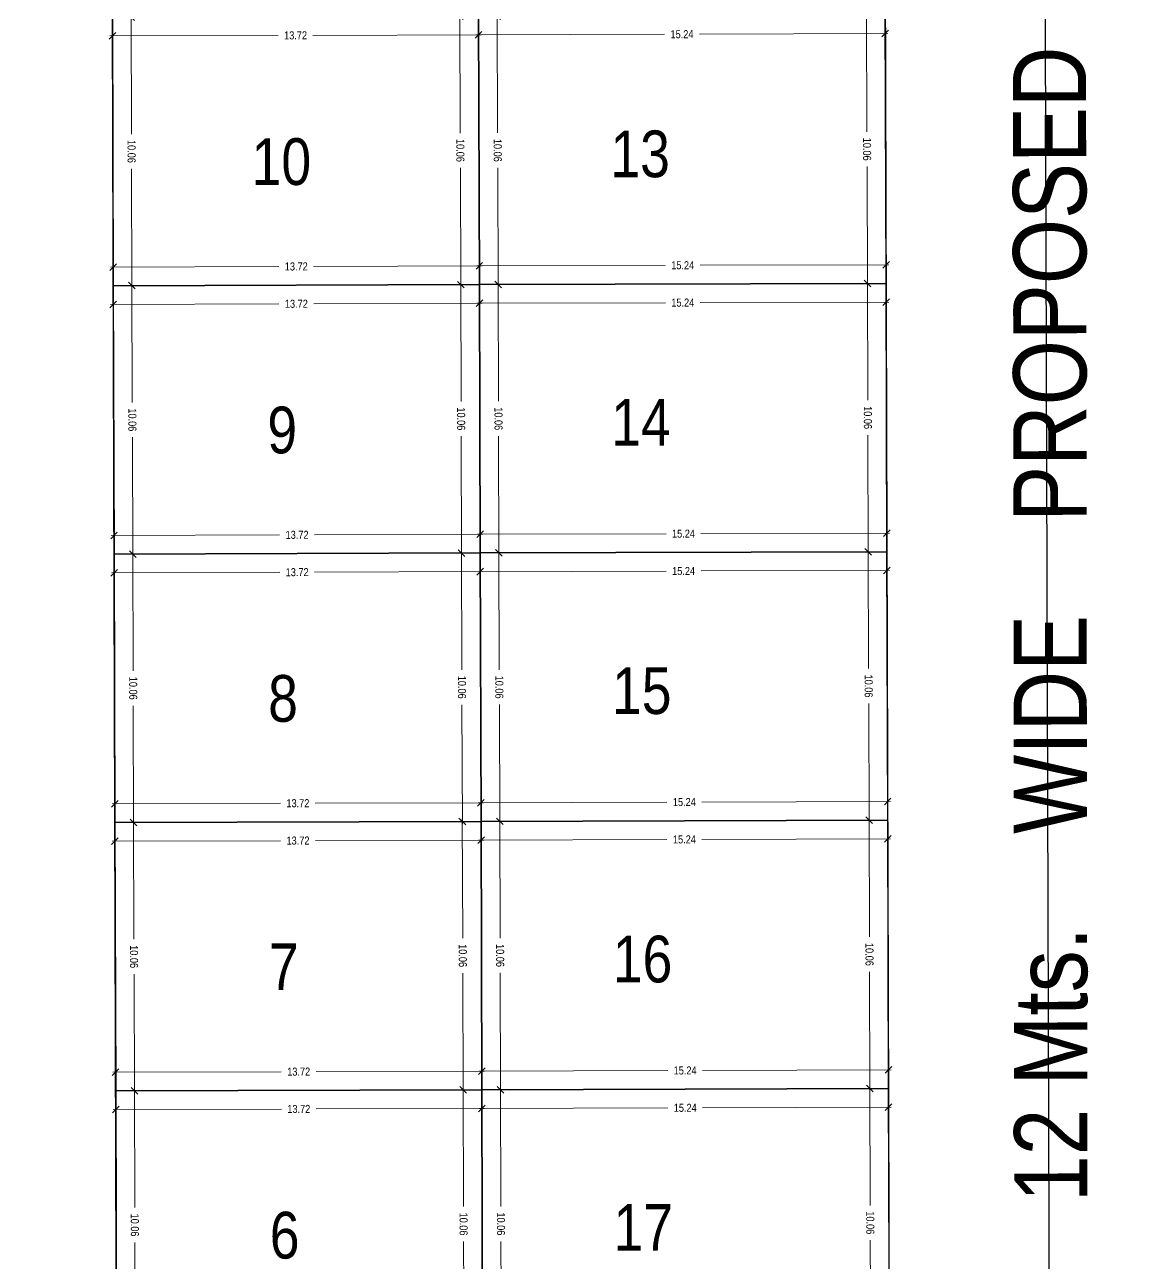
# Model space of a CAD drawing. Header units: millimetres. Extents: x 29397 to 29927, y 26123 to 26652.
# Drawn here: x 29504.54 to 29546.64, y 26309.35 to 26355.77 of the extents above; entities that cross this region are included whole.
import ezdxf
from ezdxf.enums import TextEntityAlignment as Align

# ---------------------------------------------------------------- set-up
doc = ezdxf.new("R2010")
doc.units = ezdxf.units.MM
doc.header["$LTSCALE"] = 0.3
doc.linetypes.add('CENTER', pattern=[0])
for name, color, linetype in [('_IndivSubPlot', 180, 'Continuous'), ('_IndivSubPlot_DIMENSION', 7, 'Continuous'), ('_InternalRoad', 3, 'Continuous')]:
    doc.layers.add(name, color=color, linetype=linetype)
doc.layers.get('0').off()
doc.styles.add('PreDCRFont', font='ARIALN.TTF')
doc.dimstyles.new('PDCR-PLOT-INT', dxfattribs={"dimtxt": 0.3, "dimasz": 0.25, "dimexe": 0.25, "dimexo": 0.25, "dimgap": 0.25, "dimtad": 0, "dimzin": 0, "dimdsep": 46, "dimtxsty": 'PreDCRFont', "dimblk": 'OBLIQUE', "dimcen": 0.5, "dimdle": 0.1, "dimadec": 0, "dimazin": 0, "dimtfac": 1, "dimtix": 1, "dimtofl": 0, "dimtmove": 1, "dimatfit": 1, "dimfxl": 1, "dimtolj": 1, "dimtzin": 0, "dimlwd": 15, "dimarcsym": 0})

# ---------------------------------------------------------------- blocks, each defined once
blk = doc.blocks.new('_Oblique')
at = {"color": 0, "linetype": 'ByBlock', "lineweight": -2}
blk.add_line((-0.5, -0.5), (0.5, 0.5), dxfattribs=at)
blk = doc.blocks.new('*D1121')
at = {"layer": '_IndivSubPlot_DIMENSION', "color": 0, "lineweight": 15, "transparency": 16777216}
for p, q in [((29521.572, 26315.148), (29528.639, 26315.17)), ((29537.012, 26315.195), (29529.945, 26315.174))]:
    blk.add_line(p, q, dxfattribs=at)
at = {"layer": '_IndivSubPlot_DIMENSION', "color": 0, "lineweight": 15, "transparency": 16777216, "xscale": 0.25, "yscale": 0.25, "zscale": 0.25}
for p, rotation in [((29521.672, 26315.149), 180.1735333746334), ((29536.912, 26315.195), 0.1735333746333545)]:
    blk.add_blockref('_Oblique', p, dxfattribs=dict(at, rotation=rotation))
at = {"layer": '_IndivSubPlot_DIMENSION', "color": 0, "lineweight": 15, "transparency": 16777216, "insert": (29529.292, 26315.172), "char_height": 0.3, "attachment_point": 5, "rotation": 0.1735, "style": 'PreDCRFont'}
blk.add_mtext('\\A1;15.24', dxfattribs=at)
blk = doc.blocks.new('*D1122')
at = {"layer": '_IndivSubPlot_DIMENSION', "color": 0, "lineweight": 15, "transparency": 16777216}
for p, q in [((29522.37, 26315.951), (29522.384, 26311.474)), ((29522.401, 26305.691), (29522.387, 26310.167))]:
    blk.add_line(p, q, dxfattribs=at)
at = {"layer": '_IndivSubPlot_DIMENSION', "color": 0, "lineweight": 15, "transparency": 16777216, "xscale": 0.25, "yscale": 0.25, "zscale": 0.25}
for p, rotation in [((29522.37, 26315.851), 90.17353337463324), ((29522.401, 26305.791), 270.1735333746332)]:
    blk.add_blockref('_Oblique', p, dxfattribs=dict(at, rotation=rotation))
at = {"layer": '_IndivSubPlot_DIMENSION', "color": 0, "lineweight": 15, "transparency": 16777216, "insert": (29522.385, 26310.821), "char_height": 0.3, "attachment_point": 5, "rotation": 270.1735, "style": 'PreDCRFont'}
blk.add_mtext('\\A1;10.06', dxfattribs=at)
blk = doc.blocks.new('*D1124')
at = {"layer": '_IndivSubPlot_DIMENSION', "color": 0, "lineweight": 15, "transparency": 16777216}
for p, q in [((29536.21, 26315.993), (29536.223, 26311.516)), ((29536.241, 26305.733), (29536.227, 26310.209))]:
    blk.add_line(p, q, dxfattribs=at)
at = {"layer": '_IndivSubPlot_DIMENSION', "color": 0, "lineweight": 15, "transparency": 16777216, "xscale": 0.25, "yscale": 0.25, "zscale": 0.25}
for p, rotation in [((29536.21, 26315.893), 90.1735333746332), ((29536.241, 26305.833), 270.1735333746332)]:
    blk.add_blockref('_Oblique', p, dxfattribs=dict(at, rotation=rotation))
at = {"layer": '_IndivSubPlot_DIMENSION', "color": 0, "lineweight": 15, "transparency": 16777216, "insert": (29536.225, 26310.863), "char_height": 0.3, "attachment_point": 5, "rotation": 270.1735, "style": 'PreDCRFont'}
blk.add_mtext('\\A1;10.06', dxfattribs=at)
blk = doc.blocks.new('*D1125')
at = {"layer": '_IndivSubPlot_DIMENSION', "color": 0, "lineweight": 15, "transparency": 16777216}
for p, q in [((29521.542, 26325.208), (29528.609, 26325.23)), ((29536.982, 26325.255), (29529.915, 26325.234))]:
    blk.add_line(p, q, dxfattribs=at)
at = {"layer": '_IndivSubPlot_DIMENSION', "color": 0, "lineweight": 15, "transparency": 16777216, "xscale": 0.25, "yscale": 0.25, "zscale": 0.25}
for p, rotation in [((29521.642, 26325.209), 180.173533374606), ((29536.882, 26325.255), 0.1735333746059364)]:
    blk.add_blockref('_Oblique', p, dxfattribs=dict(at, rotation=rotation))
at = {"layer": '_IndivSubPlot_DIMENSION', "color": 0, "lineweight": 15, "transparency": 16777216, "insert": (29529.262, 26325.232), "char_height": 0.3, "attachment_point": 5, "rotation": 0.1735, "style": 'PreDCRFont'}
blk.add_mtext('\\A1;15.24', dxfattribs=at)
blk = doc.blocks.new('*D1126')
at = {"layer": '_IndivSubPlot_DIMENSION', "color": 0, "lineweight": 15, "transparency": 16777216}
for p, q in [((29522.339, 26326.011), (29522.353, 26321.534)), ((29522.371, 26315.751), (29522.357, 26320.227))]:
    blk.add_line(p, q, dxfattribs=at)
at = {"layer": '_IndivSubPlot_DIMENSION', "color": 0, "lineweight": 15, "transparency": 16777216, "xscale": 0.25, "yscale": 0.25, "zscale": 0.25}
for p, rotation in [((29522.34, 26325.911), 90.17353337463297), ((29522.37, 26315.851), 270.1735333746329)]:
    blk.add_blockref('_Oblique', p, dxfattribs=dict(at, rotation=rotation))
at = {"layer": '_IndivSubPlot_DIMENSION', "color": 0, "lineweight": 15, "transparency": 16777216, "insert": (29522.355, 26320.881), "char_height": 0.3, "attachment_point": 5, "rotation": 270.1735, "style": 'PreDCRFont'}
blk.add_mtext('\\A1;10.06', dxfattribs=at)
blk = doc.blocks.new('*D1127')
at = {"layer": '_IndivSubPlot_DIMENSION', "color": 0, "lineweight": 15, "transparency": 16777216}
for p, q in [((29521.568, 26316.548), (29528.635, 26316.57)), ((29537.008, 26316.595), (29529.941, 26316.574))]:
    blk.add_line(p, q, dxfattribs=at)
at = {"layer": '_IndivSubPlot_DIMENSION', "color": 0, "lineweight": 15, "transparency": 16777216, "xscale": 0.25, "yscale": 0.25, "zscale": 0.25}
for p, rotation in [((29521.668, 26316.549), 180.1735333746334), ((29536.908, 26316.595), 0.173533374633353)]:
    blk.add_blockref('_Oblique', p, dxfattribs=dict(at, rotation=rotation))
at = {"layer": '_IndivSubPlot_DIMENSION', "color": 0, "lineweight": 15, "transparency": 16777216, "insert": (29529.288, 26316.572), "char_height": 0.3, "attachment_point": 5, "rotation": 0.1735, "style": 'PreDCRFont'}
blk.add_mtext('\\A1;15.24', dxfattribs=at)
blk = doc.blocks.new('*D1128')
at = {"layer": '_IndivSubPlot_DIMENSION', "color": 0, "lineweight": 15, "transparency": 16777216}
for p, q in [((29536.179, 26326.053), (29536.193, 26321.576)), ((29536.21, 26315.793), (29536.197, 26320.269))]:
    blk.add_line(p, q, dxfattribs=at)
at = {"layer": '_IndivSubPlot_DIMENSION', "color": 0, "lineweight": 15, "transparency": 16777216, "xscale": 0.25, "yscale": 0.25, "zscale": 0.25}
for p, rotation in [((29536.18, 26325.953), 90.1735333746331), ((29536.21, 26315.893), 270.1735333746331)]:
    blk.add_blockref('_Oblique', p, dxfattribs=dict(at, rotation=rotation))
at = {"layer": '_IndivSubPlot_DIMENSION', "color": 0, "lineweight": 15, "transparency": 16777216, "insert": (29536.195, 26320.923), "char_height": 0.3, "attachment_point": 5, "rotation": 270.1735, "style": 'PreDCRFont'}
blk.add_mtext('\\A1;10.06', dxfattribs=at)
blk = doc.blocks.new('*D1129')
at = {"layer": '_IndivSubPlot_DIMENSION', "color": 0, "lineweight": 15, "transparency": 16777216}
for p, q in [((29521.511, 26335.268), (29528.578, 26335.29)), ((29536.951, 26335.315), (29529.885, 26335.294))]:
    blk.add_line(p, q, dxfattribs=at)
at = {"layer": '_IndivSubPlot_DIMENSION', "color": 0, "lineweight": 15, "transparency": 16777216, "xscale": 0.25, "yscale": 0.25, "zscale": 0.25}
for p, rotation in [((29521.611, 26335.269), 180.1735333746197), ((29536.851, 26335.315), 0.1735333746196854)]:
    blk.add_blockref('_Oblique', p, dxfattribs=dict(at, rotation=rotation))
at = {"layer": '_IndivSubPlot_DIMENSION', "color": 0, "lineweight": 15, "transparency": 16777216, "insert": (29529.231, 26335.292), "char_height": 0.3, "attachment_point": 5, "rotation": 0.1735, "style": 'PreDCRFont'}
blk.add_mtext('\\A1;15.24', dxfattribs=at)
blk = doc.blocks.new('*D1130')
at = {"layer": '_IndivSubPlot_DIMENSION', "color": 0, "lineweight": 15, "transparency": 16777216}
for p, q in [((29522.309, 26336.071), (29522.323, 26331.594)), ((29522.34, 26325.811), (29522.327, 26330.287))]:
    blk.add_line(p, q, dxfattribs=at)
at = {"layer": '_IndivSubPlot_DIMENSION', "color": 0, "lineweight": 15, "transparency": 16777216, "xscale": 0.25, "yscale": 0.25, "zscale": 0.25}
for p, rotation in [((29522.309, 26335.971), 90.17353337461233), ((29522.34, 26325.911), 270.1735333746123)]:
    blk.add_blockref('_Oblique', p, dxfattribs=dict(at, rotation=rotation))
at = {"layer": '_IndivSubPlot_DIMENSION', "color": 0, "lineweight": 15, "transparency": 16777216, "insert": (29522.325, 26330.941), "char_height": 0.3, "attachment_point": 5, "rotation": 270.1735, "style": 'PreDCRFont'}
blk.add_mtext('\\A1;10.06', dxfattribs=at)
blk = doc.blocks.new('*D1131')
at = {"layer": '_IndivSubPlot_DIMENSION', "color": 0, "lineweight": 15, "transparency": 16777216}
for p, q in [((29521.538, 26326.608), (29528.605, 26326.63)), ((29536.978, 26326.655), (29529.911, 26326.634))]:
    blk.add_line(p, q, dxfattribs=at)
at = {"layer": '_IndivSubPlot_DIMENSION', "color": 0, "lineweight": 15, "transparency": 16777216, "xscale": 0.25, "yscale": 0.25, "zscale": 0.25}
for p, rotation in [((29521.638, 26326.609), 180.173533374606), ((29536.878, 26326.655), 0.1735333746060002)]:
    blk.add_blockref('_Oblique', p, dxfattribs=dict(at, rotation=rotation))
at = {"layer": '_IndivSubPlot_DIMENSION', "color": 0, "lineweight": 15, "transparency": 16777216, "insert": (29529.258, 26326.632), "char_height": 0.3, "attachment_point": 5, "rotation": 0.1735, "style": 'PreDCRFont'}
blk.add_mtext('\\A1;15.24', dxfattribs=at)
blk = doc.blocks.new('*D1132')
at = {"layer": '_IndivSubPlot_DIMENSION', "color": 0, "lineweight": 15, "transparency": 16777216}
for p, q in [((29536.149, 26336.113), (29536.163, 26331.636)), ((29536.18, 26325.853), (29536.166, 26330.329))]:
    blk.add_line(p, q, dxfattribs=at)
at = {"layer": '_IndivSubPlot_DIMENSION', "color": 0, "lineweight": 15, "transparency": 16777216, "xscale": 0.25, "yscale": 0.25, "zscale": 0.25}
for p, rotation in [((29536.149, 26336.013), 90.173533374633), ((29536.18, 26325.953), 270.173533374633)]:
    blk.add_blockref('_Oblique', p, dxfattribs=dict(at, rotation=rotation))
at = {"layer": '_IndivSubPlot_DIMENSION', "color": 0, "lineweight": 15, "transparency": 16777216, "insert": (29536.164, 26330.983), "char_height": 0.3, "attachment_point": 5, "rotation": 270.1735, "style": 'PreDCRFont'}
blk.add_mtext('\\A1;10.06', dxfattribs=at)
blk = doc.blocks.new('*D1133')
at = {"layer": '_IndivSubPlot_DIMENSION', "color": 0, "lineweight": 15, "transparency": 16777216}
for p, q in [((29521.481, 26345.328), (29528.548, 26345.35)), ((29536.921, 26345.375), (29529.854, 26345.354))]:
    blk.add_line(p, q, dxfattribs=at)
at = {"layer": '_IndivSubPlot_DIMENSION', "color": 0, "lineweight": 15, "transparency": 16777216, "xscale": 0.25, "yscale": 0.25, "zscale": 0.25}
for p, rotation in [((29521.581, 26345.329), 180.173533374647), ((29536.821, 26345.375), 0.1735333746470236)]:
    blk.add_blockref('_Oblique', p, dxfattribs=dict(at, rotation=rotation))
at = {"layer": '_IndivSubPlot_DIMENSION', "color": 0, "lineweight": 15, "transparency": 16777216, "insert": (29529.201, 26345.352), "char_height": 0.3, "attachment_point": 5, "rotation": 0.1735, "style": 'PreDCRFont'}
blk.add_mtext('\\A1;15.24', dxfattribs=at)
blk = doc.blocks.new('*D1134')
at = {"layer": '_IndivSubPlot_DIMENSION', "color": 0, "lineweight": 15, "transparency": 16777216}
for p, q in [((29522.279, 26346.131), (29522.292, 26341.654)), ((29522.31, 26335.871), (29522.296, 26340.347))]:
    blk.add_line(p, q, dxfattribs=at)
at = {"layer": '_IndivSubPlot_DIMENSION', "color": 0, "lineweight": 15, "transparency": 16777216, "xscale": 0.25, "yscale": 0.25, "zscale": 0.25}
for p, rotation in [((29522.279, 26346.031), 90.17353337463315), ((29522.309, 26335.971), 270.1735333746331)]:
    blk.add_blockref('_Oblique', p, dxfattribs=dict(at, rotation=rotation))
at = {"layer": '_IndivSubPlot_DIMENSION', "color": 0, "lineweight": 15, "transparency": 16777216, "insert": (29522.294, 26341.001), "char_height": 0.3, "attachment_point": 5, "rotation": 270.1735, "style": 'PreDCRFont'}
blk.add_mtext('\\A1;10.06', dxfattribs=at)
blk = doc.blocks.new('*D1135')
at = {"layer": '_IndivSubPlot_DIMENSION', "color": 0, "lineweight": 15, "transparency": 16777216}
for p, q in [((29521.507, 26336.668), (29528.574, 26336.69)), ((29536.947, 26336.715), (29529.88, 26336.694))]:
    blk.add_line(p, q, dxfattribs=at)
at = {"layer": '_IndivSubPlot_DIMENSION', "color": 0, "lineweight": 15, "transparency": 16777216, "xscale": 0.25, "yscale": 0.25, "zscale": 0.25}
for p, rotation in [((29521.607, 26336.669), 180.1735333746197), ((29536.847, 26336.715), 0.1735333746197275)]:
    blk.add_blockref('_Oblique', p, dxfattribs=dict(at, rotation=rotation))
at = {"layer": '_IndivSubPlot_DIMENSION', "color": 0, "lineweight": 15, "transparency": 16777216, "insert": (29529.227, 26336.692), "char_height": 0.3, "attachment_point": 5, "rotation": 0.1735, "style": 'PreDCRFont'}
blk.add_mtext('\\A1;15.24', dxfattribs=at)
blk = doc.blocks.new('*D1136')
at = {"layer": '_IndivSubPlot_DIMENSION', "color": 0, "lineweight": 15, "transparency": 16777216}
for p, q in [((29536.118, 26346.173), (29536.132, 26341.696)), ((29536.15, 26335.913), (29536.136, 26340.389))]:
    blk.add_line(p, q, dxfattribs=at)
at = {"layer": '_IndivSubPlot_DIMENSION', "color": 0, "lineweight": 15, "transparency": 16777216, "xscale": 0.25, "yscale": 0.25, "zscale": 0.25}
for p, rotation in [((29536.119, 26346.073), 90.1735333746123), ((29536.149, 26336.013), 270.1735333746123)]:
    blk.add_blockref('_Oblique', p, dxfattribs=dict(at, rotation=rotation))
at = {"layer": '_IndivSubPlot_DIMENSION', "color": 0, "lineweight": 15, "transparency": 16777216, "insert": (29536.134, 26341.043), "char_height": 0.3, "attachment_point": 5, "rotation": 270.1735, "style": 'PreDCRFont'}
blk.add_mtext('\\A1;10.06', dxfattribs=at)
blk = doc.blocks.new('*D1137')
at = {"layer": '_IndivSubPlot_DIMENSION', "color": 0, "lineweight": 15, "transparency": 16777216}
for p, q in [((29521.451, 26355.388), (29528.517, 26355.41)), ((29536.89, 26355.435), (29529.824, 26355.414))]:
    blk.add_line(p, q, dxfattribs=at)
at = {"layer": '_IndivSubPlot_DIMENSION', "color": 0, "lineweight": 15, "transparency": 16777216, "xscale": 0.25, "yscale": 0.25, "zscale": 0.25}
for p, rotation in [((29521.551, 26355.389), 180.173533374606), ((29536.79, 26355.435), 0.1735333746059364)]:
    blk.add_blockref('_Oblique', p, dxfattribs=dict(at, rotation=rotation))
at = {"layer": '_IndivSubPlot_DIMENSION', "color": 0, "lineweight": 15, "transparency": 16777216, "insert": (29529.17, 26355.412), "char_height": 0.3, "attachment_point": 5, "rotation": 0.1735, "style": 'PreDCRFont'}
blk.add_mtext('\\A1;15.24', dxfattribs=at)
blk = doc.blocks.new('*D1138')
at = {"layer": '_IndivSubPlot_DIMENSION', "color": 0, "lineweight": 15, "transparency": 16777216}
for p, q in [((29522.248, 26356.191), (29522.262, 26351.714)), ((29522.279, 26345.931), (29522.266, 26350.407))]:
    blk.add_line(p, q, dxfattribs=at)
at = {"layer": '_IndivSubPlot_DIMENSION', "color": 0, "lineweight": 15, "transparency": 16777216, "xscale": 0.25, "yscale": 0.25, "zscale": 0.25}
for p, rotation in [((29522.248, 26356.091), 90.173533374633), ((29522.279, 26346.031), 270.1735333746331)]:
    blk.add_blockref('_Oblique', p, dxfattribs=dict(at, rotation=rotation))
at = {"layer": '_IndivSubPlot_DIMENSION', "color": 0, "lineweight": 15, "transparency": 16777216, "insert": (29522.264, 26351.061), "char_height": 0.3, "attachment_point": 5, "rotation": 270.1735, "style": 'PreDCRFont'}
blk.add_mtext('\\A1;10.06', dxfattribs=at)
blk = doc.blocks.new('*D1139')
at = {"layer": '_IndivSubPlot_DIMENSION', "color": 0, "lineweight": 15, "transparency": 16777216}
for p, q in [((29536.917, 26346.775), (29529.85, 26346.754)), ((29521.477, 26346.728), (29528.544, 26346.75))]:
    blk.add_line(p, q, dxfattribs=at)
at = {"layer": '_IndivSubPlot_DIMENSION', "color": 0, "lineweight": 15, "transparency": 16777216, "xscale": 0.25, "yscale": 0.25, "zscale": 0.25}
for p, rotation in [((29521.577, 26346.729), 180.173533374647), ((29536.817, 26346.775), 0.1735333746470294)]:
    blk.add_blockref('_Oblique', p, dxfattribs=dict(at, rotation=rotation))
at = {"layer": '_IndivSubPlot_DIMENSION', "color": 0, "lineweight": 15, "transparency": 16777216, "insert": (29529.197, 26346.752), "char_height": 0.3, "attachment_point": 5, "rotation": 0.1735, "style": 'PreDCRFont'}
blk.add_mtext('\\A1;15.24', dxfattribs=at)
blk = doc.blocks.new('*D1140')
at = {"layer": '_IndivSubPlot_DIMENSION', "color": 0, "lineweight": 15, "transparency": 16777216}
for p, q in [((29536.088, 26356.233), (29536.102, 26351.756)), ((29536.119, 26345.973), (29536.106, 26350.449))]:
    blk.add_line(p, q, dxfattribs=at)
at = {"layer": '_IndivSubPlot_DIMENSION', "color": 0, "lineweight": 15, "transparency": 16777216, "xscale": 0.25, "yscale": 0.25, "zscale": 0.25}
for p, rotation in [((29536.088, 26356.133), 90.17353337463325), ((29536.119, 26346.073), 270.1735333746332)]:
    blk.add_blockref('_Oblique', p, dxfattribs=dict(at, rotation=rotation))
at = {"layer": '_IndivSubPlot_DIMENSION', "color": 0, "lineweight": 15, "transparency": 16777216, "insert": (29536.104, 26351.103), "char_height": 0.3, "attachment_point": 5, "rotation": 270.1735, "style": 'PreDCRFont'}
blk.add_mtext('\\A1;10.06', dxfattribs=at)
blk = doc.blocks.new('*D1141')
at = {"layer": '_IndivSubPlot_DIMENSION', "color": 0, "lineweight": 15, "transparency": 16777216}
for p, q in [((29507.731, 26355.347), (29514.038, 26355.366)), ((29521.651, 26355.389), (29515.343, 26355.37))]:
    blk.add_line(p, q, dxfattribs=at)
at = {"layer": '_IndivSubPlot_DIMENSION', "color": 0, "lineweight": 15, "transparency": 16777216, "xscale": 0.25, "yscale": 0.25, "zscale": 0.25}
for p, rotation in [((29507.831, 26355.347), 180.1735333746139), ((29521.551, 26355.389), 0.17353337461393)]:
    blk.add_blockref('_Oblique', p, dxfattribs=dict(at, rotation=rotation))
at = {"layer": '_IndivSubPlot_DIMENSION', "color": 0, "lineweight": 15, "transparency": 16777216, "insert": (29514.691, 26355.368), "char_height": 0.3, "attachment_point": 5, "rotation": 0.1735, "style": 'PreDCRFont'}
blk.add_mtext('\\A1;13.72', dxfattribs=at)
blk = doc.blocks.new('*D1142')
at = {"layer": '_IndivSubPlot_DIMENSION', "color": 0, "lineweight": 15, "transparency": 16777216}
for p, q in [((29508.528, 26356.149), (29508.542, 26351.673)), ((29508.559, 26345.889), (29508.546, 26350.366))]:
    blk.add_line(p, q, dxfattribs=at)
at = {"layer": '_IndivSubPlot_DIMENSION', "color": 0, "lineweight": 15, "transparency": 16777216, "xscale": 0.25, "yscale": 0.25, "zscale": 0.25}
for p, rotation in [((29508.528, 26356.049), 90.17353337463291), ((29508.559, 26345.989), 270.1735333746329)]:
    blk.add_blockref('_Oblique', p, dxfattribs=dict(at, rotation=rotation))
at = {"layer": '_IndivSubPlot_DIMENSION', "color": 0, "lineweight": 15, "transparency": 16777216, "insert": (29508.544, 26351.019), "char_height": 0.3, "attachment_point": 5, "rotation": 270.1735, "style": 'PreDCRFont'}
blk.add_mtext('\\A1;10.06', dxfattribs=at)
blk = doc.blocks.new('*D1143')
at = {"layer": '_IndivSubPlot_DIMENSION', "color": 0, "lineweight": 15, "transparency": 16777216}
for p, q in [((29507.757, 26346.687), (29514.064, 26346.706)), ((29521.677, 26346.729), (29515.369, 26346.71))]:
    blk.add_line(p, q, dxfattribs=at)
at = {"layer": '_IndivSubPlot_DIMENSION', "color": 0, "lineweight": 15, "transparency": 16777216, "xscale": 0.25, "yscale": 0.25, "zscale": 0.25}
for p, rotation in [((29507.857, 26346.687), 180.1735333746595), ((29521.577, 26346.729), 0.1735333746595226)]:
    blk.add_blockref('_Oblique', p, dxfattribs=dict(at, rotation=rotation))
at = {"layer": '_IndivSubPlot_DIMENSION', "color": 0, "lineweight": 15, "transparency": 16777216, "insert": (29514.717, 26346.708), "char_height": 0.3, "attachment_point": 5, "rotation": 0.1735, "style": 'PreDCRFont'}
blk.add_mtext('\\A1;13.72', dxfattribs=at)
blk = doc.blocks.new('*D1144')
at = {"layer": '_IndivSubPlot_DIMENSION', "color": 0, "lineweight": 15, "transparency": 16777216}
for p, q in [((29520.848, 26356.186), (29520.862, 26351.71)), ((29520.879, 26345.926), (29520.866, 26350.403))]:
    blk.add_line(p, q, dxfattribs=at)
at = {"layer": '_IndivSubPlot_DIMENSION', "color": 0, "lineweight": 15, "transparency": 16777216, "xscale": 0.25, "yscale": 0.25, "zscale": 0.25}
for p, rotation in [((29520.848, 26356.086), 90.1735333746331), ((29520.879, 26346.026), 270.1735333746331)]:
    blk.add_blockref('_Oblique', p, dxfattribs=dict(at, rotation=rotation))
at = {"layer": '_IndivSubPlot_DIMENSION', "color": 0, "lineweight": 15, "transparency": 16777216, "insert": (29520.864, 26351.056), "char_height": 0.3, "attachment_point": 5, "rotation": 270.1735, "style": 'PreDCRFont'}
blk.add_mtext('\\A1;10.06', dxfattribs=at)
blk = doc.blocks.new('*D1145')
at = {"layer": '_IndivSubPlot_DIMENSION', "color": 0, "lineweight": 15, "transparency": 16777216}
for p, q in [((29507.761, 26345.287), (29514.068, 26345.306)), ((29521.681, 26345.329), (29515.374, 26345.31))]:
    blk.add_line(p, q, dxfattribs=at)
at = {"layer": '_IndivSubPlot_DIMENSION', "color": 0, "lineweight": 15, "transparency": 16777216, "xscale": 0.25, "yscale": 0.25, "zscale": 0.25}
for p, rotation in [((29507.861, 26345.287), 180.1735333746595), ((29521.581, 26345.329), 0.1735333746594936)]:
    blk.add_blockref('_Oblique', p, dxfattribs=dict(at, rotation=rotation))
at = {"layer": '_IndivSubPlot_DIMENSION', "color": 0, "lineweight": 15, "transparency": 16777216, "insert": (29514.721, 26345.308), "char_height": 0.3, "attachment_point": 5, "rotation": 0.1735, "style": 'PreDCRFont'}
blk.add_mtext('\\A1;13.72', dxfattribs=at)
blk = doc.blocks.new('*D1146')
at = {"layer": '_IndivSubPlot_DIMENSION', "color": 0, "lineweight": 15, "transparency": 16777216}
for p, q in [((29508.559, 26346.089), (29508.572, 26341.613)), ((29508.59, 26335.829), (29508.576, 26340.306))]:
    blk.add_line(p, q, dxfattribs=at)
at = {"layer": '_IndivSubPlot_DIMENSION', "color": 0, "lineweight": 15, "transparency": 16777216, "xscale": 0.25, "yscale": 0.25, "zscale": 0.25}
for p, rotation in [((29508.559, 26345.989), 90.17353337463335), ((29508.589, 26335.929), 270.1735333746333)]:
    blk.add_blockref('_Oblique', p, dxfattribs=dict(at, rotation=rotation))
at = {"layer": '_IndivSubPlot_DIMENSION', "color": 0, "lineweight": 15, "transparency": 16777216, "insert": (29508.574, 26340.959), "char_height": 0.3, "attachment_point": 5, "rotation": 270.1735, "style": 'PreDCRFont'}
blk.add_mtext('\\A1;10.06', dxfattribs=at)
blk = doc.blocks.new('*D1147')
at = {"layer": '_IndivSubPlot_DIMENSION', "color": 0, "lineweight": 15, "transparency": 16777216}
for p, q in [((29507.787, 26336.627), (29514.095, 26336.646)), ((29521.707, 26336.669), (29515.4, 26336.65))]:
    blk.add_line(p, q, dxfattribs=at)
at = {"layer": '_IndivSubPlot_DIMENSION', "color": 0, "lineweight": 15, "transparency": 16777216, "xscale": 0.25, "yscale": 0.25, "zscale": 0.25}
for p, rotation in [((29507.887, 26336.627), 180.173533374614), ((29521.607, 26336.669), 0.1735333746139516)]:
    blk.add_blockref('_Oblique', p, dxfattribs=dict(at, rotation=rotation))
at = {"layer": '_IndivSubPlot_DIMENSION', "color": 0, "lineweight": 15, "transparency": 16777216, "insert": (29514.747, 26336.648), "char_height": 0.3, "attachment_point": 5, "rotation": 0.1735, "style": 'PreDCRFont'}
blk.add_mtext('\\A1;13.72', dxfattribs=at)
blk = doc.blocks.new('*D1148')
at = {"layer": '_IndivSubPlot_DIMENSION', "color": 0, "lineweight": 15, "transparency": 16777216}
for p, q in [((29520.879, 26346.126), (29520.892, 26341.65)), ((29520.91, 26335.867), (29520.896, 26340.343))]:
    blk.add_line(p, q, dxfattribs=at)
at = {"layer": '_IndivSubPlot_DIMENSION', "color": 0, "lineweight": 15, "transparency": 16777216, "xscale": 0.25, "yscale": 0.25, "zscale": 0.25}
for p, rotation in [((29520.879, 26346.026), 90.17353337463315), ((29520.909, 26335.966), 270.1735333746331)]:
    blk.add_blockref('_Oblique', p, dxfattribs=dict(at, rotation=rotation))
at = {"layer": '_IndivSubPlot_DIMENSION', "color": 0, "lineweight": 15, "transparency": 16777216, "insert": (29520.894, 26340.996), "char_height": 0.3, "attachment_point": 5, "rotation": 270.1735, "style": 'PreDCRFont'}
blk.add_mtext('\\A1;10.06', dxfattribs=at)
blk = doc.blocks.new('*D1149')
at = {"layer": '_IndivSubPlot_DIMENSION', "color": 0, "lineweight": 15, "transparency": 16777216}
for p, q in [((29507.792, 26335.227), (29514.099, 26335.246)), ((29521.711, 26335.269), (29515.404, 26335.25))]:
    blk.add_line(p, q, dxfattribs=at)
at = {"layer": '_IndivSubPlot_DIMENSION', "color": 0, "lineweight": 15, "transparency": 16777216, "xscale": 0.25, "yscale": 0.25, "zscale": 0.25}
for p, rotation in [((29507.892, 26335.227), 180.1735333746139), ((29521.611, 26335.269), 0.17353337461393)]:
    blk.add_blockref('_Oblique', p, dxfattribs=dict(at, rotation=rotation))
at = {"layer": '_IndivSubPlot_DIMENSION', "color": 0, "lineweight": 15, "transparency": 16777216, "insert": (29514.751, 26335.248), "char_height": 0.3, "attachment_point": 5, "rotation": 0.1735, "style": 'PreDCRFont'}
blk.add_mtext('\\A1;13.72', dxfattribs=at)
blk = doc.blocks.new('*D1150')
at = {"layer": '_IndivSubPlot_DIMENSION', "color": 0, "lineweight": 15, "transparency": 16777216}
for p, q in [((29508.589, 26336.029), (29508.603, 26331.553)), ((29508.62, 26325.769), (29508.607, 26330.246))]:
    blk.add_line(p, q, dxfattribs=at)
at = {"layer": '_IndivSubPlot_DIMENSION', "color": 0, "lineweight": 15, "transparency": 16777216, "xscale": 0.25, "yscale": 0.25, "zscale": 0.25}
for p, rotation in [((29508.589, 26335.929), 90.17353337461233), ((29508.62, 26325.869), 270.1735333746123)]:
    blk.add_blockref('_Oblique', p, dxfattribs=dict(at, rotation=rotation))
at = {"layer": '_IndivSubPlot_DIMENSION', "color": 0, "lineweight": 15, "transparency": 16777216, "insert": (29508.605, 26330.899), "char_height": 0.3, "attachment_point": 5, "rotation": 270.1735, "style": 'PreDCRFont'}
blk.add_mtext('\\A1;10.06', dxfattribs=at)
blk = doc.blocks.new('*D1151')
at = {"layer": '_IndivSubPlot_DIMENSION', "color": 0, "lineweight": 15, "transparency": 16777216}
for p, q in [((29507.818, 26326.567), (29514.125, 26326.586)), ((29521.738, 26326.609), (29515.43, 26326.59))]:
    blk.add_line(p, q, dxfattribs=at)
at = {"layer": '_IndivSubPlot_DIMENSION', "color": 0, "lineweight": 15, "transparency": 16777216, "xscale": 0.25, "yscale": 0.25, "zscale": 0.25}
for p, rotation in [((29507.918, 26326.567), 180.173533374614), ((29521.638, 26326.609), 0.1735333746139516)]:
    blk.add_blockref('_Oblique', p, dxfattribs=dict(at, rotation=rotation))
at = {"layer": '_IndivSubPlot_DIMENSION', "color": 0, "lineweight": 15, "transparency": 16777216, "insert": (29514.778, 26326.588), "char_height": 0.3, "attachment_point": 5, "rotation": 0.1735, "style": 'PreDCRFont'}
blk.add_mtext('\\A1;13.72', dxfattribs=at)
blk = doc.blocks.new('*D1152')
at = {"layer": '_IndivSubPlot_DIMENSION', "color": 0, "lineweight": 15, "transparency": 16777216}
for p, q in [((29520.909, 26336.066), (29520.923, 26331.59)), ((29520.94, 26325.807), (29520.927, 26330.283))]:
    blk.add_line(p, q, dxfattribs=at)
at = {"layer": '_IndivSubPlot_DIMENSION', "color": 0, "lineweight": 15, "transparency": 16777216, "xscale": 0.25, "yscale": 0.25, "zscale": 0.25}
for p, rotation in [((29520.909, 26335.966), 90.17353337461239), ((29520.94, 26325.907), 270.1735333746124)]:
    blk.add_blockref('_Oblique', p, dxfattribs=dict(at, rotation=rotation))
at = {"layer": '_IndivSubPlot_DIMENSION', "color": 0, "lineweight": 15, "transparency": 16777216, "insert": (29520.925, 26330.937), "char_height": 0.3, "attachment_point": 5, "rotation": 270.1735, "style": 'PreDCRFont'}
blk.add_mtext('\\A1;10.06', dxfattribs=at)
blk = doc.blocks.new('*D1153')
at = {"layer": '_IndivSubPlot_DIMENSION', "color": 0, "lineweight": 15, "transparency": 16777216}
for p, q in [((29507.822, 26325.167), (29514.129, 26325.186)), ((29521.742, 26325.209), (29515.434, 26325.19))]:
    blk.add_line(p, q, dxfattribs=at)
at = {"layer": '_IndivSubPlot_DIMENSION', "color": 0, "lineweight": 15, "transparency": 16777216, "xscale": 0.25, "yscale": 0.25, "zscale": 0.25}
for p, rotation in [((29507.922, 26325.167), 180.1735333746139), ((29521.642, 26325.209), 0.17353337461393)]:
    blk.add_blockref('_Oblique', p, dxfattribs=dict(at, rotation=rotation))
at = {"layer": '_IndivSubPlot_DIMENSION', "color": 0, "lineweight": 15, "transparency": 16777216, "insert": (29514.782, 26325.188), "char_height": 0.3, "attachment_point": 5, "rotation": 0.1735, "style": 'PreDCRFont'}
blk.add_mtext('\\A1;13.72', dxfattribs=at)
blk = doc.blocks.new('*D1154')
at = {"layer": '_IndivSubPlot_DIMENSION', "color": 0, "lineweight": 15, "transparency": 16777216}
for p, q in [((29508.62, 26325.969), (29508.633, 26321.493)), ((29508.651, 26315.709), (29508.637, 26320.186))]:
    blk.add_line(p, q, dxfattribs=at)
at = {"layer": '_IndivSubPlot_DIMENSION', "color": 0, "lineweight": 15, "transparency": 16777216, "xscale": 0.25, "yscale": 0.25, "zscale": 0.25}
for p, rotation in [((29508.62, 26325.869), 90.17353337463284), ((29508.65, 26315.809), 270.1735333746328)]:
    blk.add_blockref('_Oblique', p, dxfattribs=dict(at, rotation=rotation))
at = {"layer": '_IndivSubPlot_DIMENSION', "color": 0, "lineweight": 15, "transparency": 16777216, "insert": (29508.635, 26320.839), "char_height": 0.3, "attachment_point": 5, "rotation": 270.1735, "style": 'PreDCRFont'}
blk.add_mtext('\\A1;10.06', dxfattribs=at)
blk = doc.blocks.new('*D1155')
at = {"layer": '_IndivSubPlot_DIMENSION', "color": 0, "lineweight": 15, "transparency": 16777216}
for p, q in [((29507.848, 26316.507), (29514.156, 26316.526)), ((29521.768, 26316.549), (29515.461, 26316.53))]:
    blk.add_line(p, q, dxfattribs=at)
at = {"layer": '_IndivSubPlot_DIMENSION', "color": 0, "lineweight": 15, "transparency": 16777216, "xscale": 0.25, "yscale": 0.25, "zscale": 0.25}
for p, rotation in [((29507.948, 26316.507), 180.1735333746443), ((29521.668, 26316.549), 0.1735333746443322)]:
    blk.add_blockref('_Oblique', p, dxfattribs=dict(at, rotation=rotation))
at = {"layer": '_IndivSubPlot_DIMENSION', "color": 0, "lineweight": 15, "transparency": 16777216, "insert": (29514.808, 26316.528), "char_height": 0.3, "attachment_point": 5, "rotation": 0.1735, "style": 'PreDCRFont'}
blk.add_mtext('\\A1;13.72', dxfattribs=at)
blk = doc.blocks.new('*D1156')
at = {"layer": '_IndivSubPlot_DIMENSION', "color": 0, "lineweight": 15, "transparency": 16777216}
for p, q in [((29520.939, 26326.007), (29520.953, 26321.53)), ((29520.971, 26315.747), (29520.957, 26320.223))]:
    blk.add_line(p, q, dxfattribs=at)
at = {"layer": '_IndivSubPlot_DIMENSION', "color": 0, "lineweight": 15, "transparency": 16777216, "xscale": 0.25, "yscale": 0.25, "zscale": 0.25}
for p, rotation in [((29520.94, 26325.907), 90.17353337463297), ((29520.97, 26315.847), 270.1735333746329)]:
    blk.add_blockref('_Oblique', p, dxfattribs=dict(at, rotation=rotation))
at = {"layer": '_IndivSubPlot_DIMENSION', "color": 0, "lineweight": 15, "transparency": 16777216, "insert": (29520.955, 26320.877), "char_height": 0.3, "attachment_point": 5, "rotation": 270.1735, "style": 'PreDCRFont'}
blk.add_mtext('\\A1;10.06', dxfattribs=at)
blk = doc.blocks.new('*D1157')
at = {"layer": '_IndivSubPlot_DIMENSION', "color": 0, "lineweight": 15, "transparency": 16777216}
for p, q in [((29507.852, 26315.107), (29514.16, 26315.126)), ((29521.772, 26315.149), (29515.465, 26315.13))]:
    blk.add_line(p, q, dxfattribs=at)
at = {"layer": '_IndivSubPlot_DIMENSION', "color": 0, "lineweight": 15, "transparency": 16777216, "xscale": 0.25, "yscale": 0.25, "zscale": 0.25}
for p, rotation in [((29507.952, 26315.107), 180.1735333746443), ((29521.672, 26315.149), 0.1735333746443057)]:
    blk.add_blockref('_Oblique', p, dxfattribs=dict(at, rotation=rotation))
at = {"layer": '_IndivSubPlot_DIMENSION', "color": 0, "lineweight": 15, "transparency": 16777216, "insert": (29514.812, 26315.128), "char_height": 0.3, "attachment_point": 5, "rotation": 0.1735, "style": 'PreDCRFont'}
blk.add_mtext('\\A1;13.72', dxfattribs=at)
blk = doc.blocks.new('*D1158')
at = {"layer": '_IndivSubPlot_DIMENSION', "color": 0, "lineweight": 15, "transparency": 16777216}
for p, q in [((29508.65, 26315.909), (29508.664, 26311.433)), ((29508.681, 26305.649), (29508.668, 26310.126))]:
    blk.add_line(p, q, dxfattribs=at)
at = {"layer": '_IndivSubPlot_DIMENSION', "color": 0, "lineweight": 15, "transparency": 16777216, "xscale": 0.25, "yscale": 0.25, "zscale": 0.25}
for p, rotation in [((29508.65, 26315.809), 90.17353337463338), ((29508.681, 26305.749), 270.1735333746334)]:
    blk.add_blockref('_Oblique', p, dxfattribs=dict(at, rotation=rotation))
at = {"layer": '_IndivSubPlot_DIMENSION', "color": 0, "lineweight": 15, "transparency": 16777216, "insert": (29508.666, 26310.779), "char_height": 0.3, "attachment_point": 5, "rotation": 270.1735, "style": 'PreDCRFont'}
blk.add_mtext('\\A1;10.06', dxfattribs=at)
blk = doc.blocks.new('*D1160')
at = {"layer": '_IndivSubPlot_DIMENSION', "color": 0, "lineweight": 15, "transparency": 16777216}
for p, q in [((29520.97, 26315.947), (29520.984, 26311.47)), ((29521.001, 26305.687), (29520.987, 26310.163))]:
    blk.add_line(p, q, dxfattribs=at)
at = {"layer": '_IndivSubPlot_DIMENSION', "color": 0, "lineweight": 15, "transparency": 16777216, "xscale": 0.25, "yscale": 0.25, "zscale": 0.25}
for p, rotation in [((29520.97, 26315.847), 90.17353337463325), ((29521.001, 26305.787), 270.1735333746332)]:
    blk.add_blockref('_Oblique', p, dxfattribs=dict(at, rotation=rotation))
at = {"layer": '_IndivSubPlot_DIMENSION', "color": 0, "lineweight": 15, "transparency": 16777216, "insert": (29520.985, 26310.817), "char_height": 0.3, "attachment_point": 5, "rotation": 270.1735, "style": 'PreDCRFont'}
blk.add_mtext('\\A1;10.06', dxfattribs=at)

msp = doc.modelspace()

# ---------------------------------------------------------------- linework, layer by layer
at = {"layer": '_IndivSubPlot'}
for points in [[(29521.548, 26356.089), (29507.828, 26356.047), (29507.859, 26345.987), (29521.579, 26346.029)], [(29536.788, 26356.135), (29521.548, 26356.089), (29521.579, 26346.029), (29536.819, 26346.075)], [(29521.579, 26346.029), (29507.859, 26345.987), (29507.889, 26335.927), (29521.609, 26335.969)], [(29536.819, 26346.075), (29521.579, 26346.029), (29521.609, 26335.969), (29536.849, 26336.015)], [(29521.609, 26335.969), (29507.889, 26335.927), (29507.92, 26325.867), (29521.64, 26325.909)], [(29536.849, 26336.015), (29521.609, 26335.969), (29521.64, 26325.909), (29536.88, 26325.955)], [(29521.64, 26325.909), (29507.92, 26325.867), (29507.95, 26315.807), (29521.67, 26315.849)], [(29536.88, 26325.955), (29521.64, 26325.909), (29521.67, 26315.849), (29536.91, 26315.895)], [(29521.67, 26315.849), (29507.95, 26315.807), (29507.981, 26305.747), (29521.701, 26305.789)], [(29536.91, 26315.895), (29521.67, 26315.849), (29521.701, 26305.789), (29536.941, 26305.835)]]:
    msp.add_lwpolyline(points, close=True, dxfattribs=at)
at = {"layer": '_InternalRoad'}
for points in [[(29548.726, 26376.782), (29545.922, 26376.782), (29536.732, 26374.806), (29536.976, 26294.01), (29538.129, 26293.912), (29548.977, 26293.945)], [(29507.79, 26368.582), (29495.798, 26366.003), (29496.006, 26297.481), (29508.009, 26296.464)]]:
    msp.add_lwpolyline(points, close=True, dxfattribs=at)
at = {"layer": '_InternalRoad', "linetype": 'CENTER'}
msp.add_lwpolyline([(29542.977, 26293.927), (29542.728, 26376.095)], dxfattribs=at)

# ---------------------------------------------------------------- texts
at = {"layer": '_IndivSubPlot', "lineweight": 30, "style": 'PreDCRFont'}
for s, p in [('10', (29514.16, 26350.639)), ('13', (29527.603, 26350.929)), ('14', (29527.633, 26340.869)), ('9', (29514.191, 26340.579)), ('15', (29527.664, 26330.809)), ('8', (29514.221, 26330.519)), ('7', (29514.252, 26320.459)), ('16', (29527.694, 26320.749)), ('17', (29527.724, 26310.689)), ('6', (29514.282, 26310.399))]:
    msp.add_text(s, height=1.75, dxfattribs=at).set_placement(p, align=Align.MIDDLE_CENTER)
at = {"layer": '_InternalRoad', "style": 'PreDCRFont'}
msp.add_text('    12 Mts.    WIDE    PROPOSED     ROAD', height=2.7432, rotation=90.0674, dxfattribs=at).set_placement((29544.367, 26308.149))

# ---------------------------------------------------------------- dimensions: what is measured, and where the dimension line sits
at = {"layer": '_IndivSubPlot_DIMENSION', "lineweight": 15}
for p1, p2, text, picture, middle in [((29508.528, 26356.049), (29508.559, 26345.989), '10.06', '*D1142', (29508.544, 26351.019)), ((29520.879, 26346.026), (29520.848, 26356.086), '10.06', '*D1144', (29520.864, 26351.056)), ((29522.248, 26356.091), (29522.279, 26346.031), '10.06', '*D1138', (29522.264, 26351.061)), ((29536.119, 26346.073), (29536.088, 26356.133), '10.06', '*D1140', (29536.104, 26351.103)), ((29536.79, 26355.435), (29521.551, 26355.389), '15.24', '*D1137', (29529.17, 26355.412)), ((29521.551, 26355.389), (29507.831, 26355.347), '13.72', '*D1141', (29514.691, 26355.368)), ((29507.857, 26346.687), (29521.577, 26346.729), '13.72', '*D1143', (29514.717, 26346.708)), ((29521.577, 26346.729), (29536.817, 26346.775), '15.24', '*D1139', (29529.197, 26346.752)), ((29508.559, 26345.989), (29508.589, 26335.929), '10.06', '*D1146', (29508.574, 26340.959)), ((29520.909, 26335.966), (29520.879, 26346.026), '10.06', '*D1148', (29520.894, 26340.996)), ((29522.279, 26346.031), (29522.309, 26335.971), '10.06', '*D1134', (29522.294, 26341.001)), ((29536.149, 26336.013), (29536.119, 26346.073), '10.06', '*D1136', (29536.134, 26341.043)), ((29521.581, 26345.329), (29507.861, 26345.287), '13.72', '*D1145', (29514.721, 26345.308)), ((29536.821, 26345.375), (29521.581, 26345.329), '15.24', '*D1133', (29529.201, 26345.352)), ((29507.887, 26336.627), (29521.607, 26336.669), '13.72', '*D1147', (29514.747, 26336.648)), ((29521.607, 26336.669), (29536.847, 26336.715), '15.24', '*D1135', (29529.227, 26336.692)), ((29536.18, 26325.953), (29536.149, 26336.013), '10.06', '*D1132', (29536.164, 26330.983)), ((29508.589, 26335.929), (29508.62, 26325.869), '10.06', '*D1150', (29508.605, 26330.899)), ((29520.94, 26325.907), (29520.909, 26335.966), '10.06', '*D1152', (29520.925, 26330.937)), ((29522.309, 26335.971), (29522.34, 26325.911), '10.06', '*D1130', (29522.325, 26330.941)), ((29521.611, 26335.269), (29507.892, 26335.227), '13.72', '*D1149', (29514.751, 26335.248)), ((29536.851, 26335.315), (29521.611, 26335.269), '15.24', '*D1129', (29529.231, 26335.292)), ((29521.638, 26326.609), (29536.878, 26326.655), '15.24', '*D1131', (29529.258, 26326.632)), ((29507.918, 26326.567), (29521.638, 26326.609), '13.72', '*D1151', (29514.778, 26326.588)), ((29508.62, 26325.869), (29508.65, 26315.809), '10.06', '*D1154', (29508.635, 26320.839)), ((29520.97, 26315.847), (29520.94, 26325.907), '10.06', '*D1156', (29520.955, 26320.877)), ((29522.34, 26325.911), (29522.37, 26315.851), '10.06', '*D1126', (29522.355, 26320.881)), ((29536.21, 26315.893), (29536.18, 26325.953), '10.06', '*D1128', (29536.195, 26320.923)), ((29536.882, 26325.255), (29521.642, 26325.209), '15.24', '*D1125', (29529.262, 26325.232)), ((29521.642, 26325.209), (29507.922, 26325.167), '13.72', '*D1153', (29514.782, 26325.188)), ((29507.948, 26316.507), (29521.668, 26316.549), '13.72', '*D1155', (29514.808, 26316.528)), ((29521.668, 26316.549), (29536.908, 26316.595), '15.24', '*D1127', (29529.288, 26316.572)), ((29508.65, 26315.809), (29508.681, 26305.749), '10.06', '*D1158', (29508.666, 26310.779)), ((29521.001, 26305.787), (29520.97, 26315.847), '10.06', '*D1160', (29520.985, 26310.817)), ((29522.37, 26315.851), (29522.401, 26305.791), '10.06', '*D1122', (29522.385, 26310.821)), ((29536.241, 26305.833), (29536.21, 26315.893), '10.06', '*D1124', (29536.225, 26310.863)), ((29521.672, 26315.149), (29507.952, 26315.107), '13.72', '*D1157', (29514.812, 26315.128)), ((29536.912, 26315.195), (29521.672, 26315.149), '15.24', '*D1121', (29529.292, 26315.172))]:
    dim = msp.add_aligned_dim(p1=p1, p2=p2, distance=0, text=text, dimstyle='PDCR-PLOT-INT', dxfattribs=at)
    dim.commit()
    dim.dimension.update_dxf_attribs({"geometry": picture, "text_midpoint": middle})

doc.saveas('drawing.dxf')
